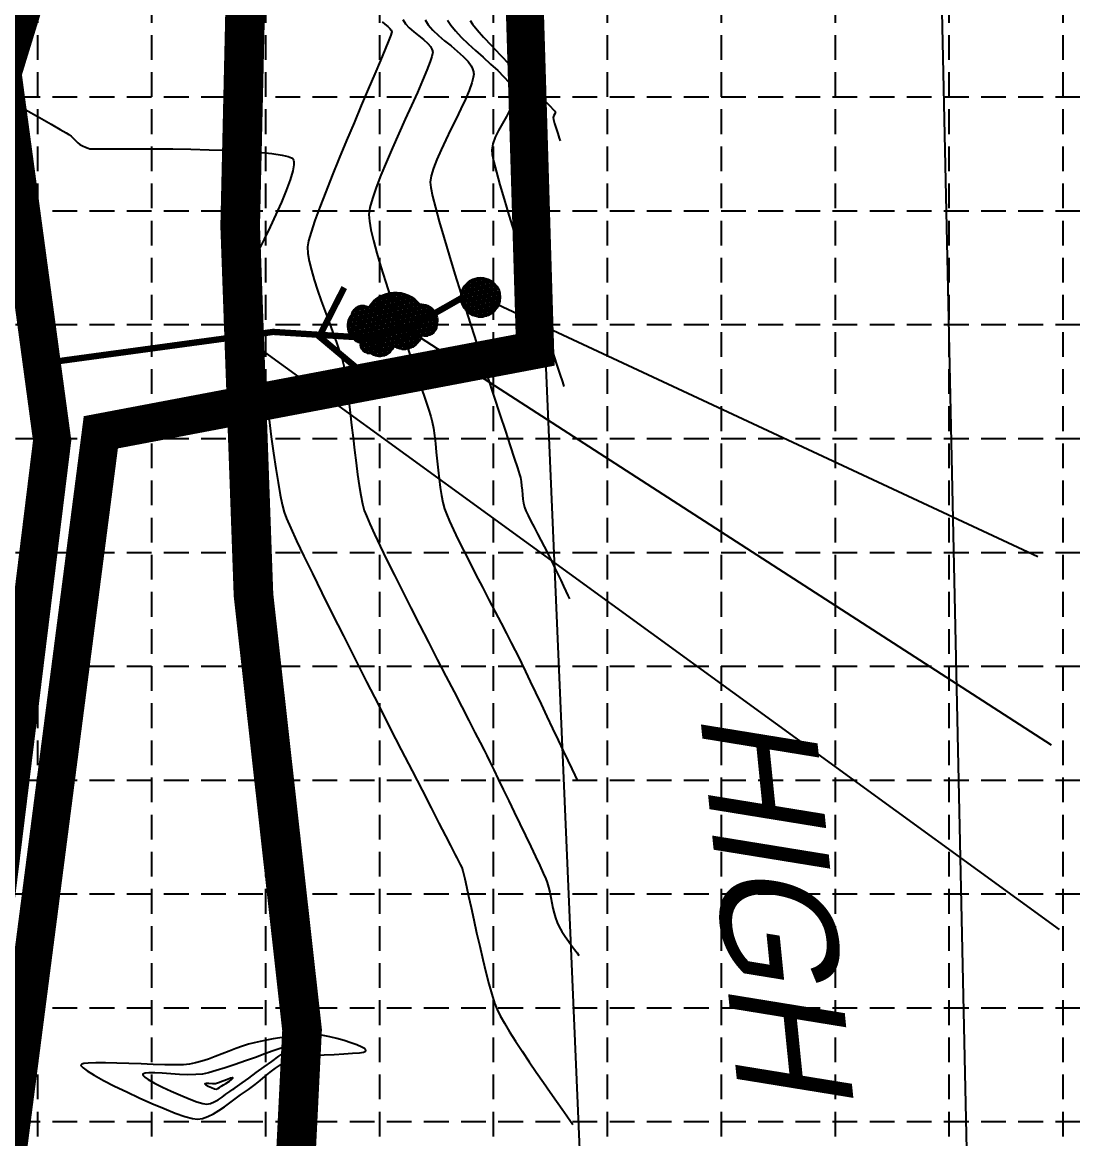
# Model space of a CAD drawing. Header units: feet. Extents: x 2414608 to 4831854, y 6980761 to 13962729.
# Drawn here: x 2415985.1 to 2416303.2, y 6981447.2 to 6981785.4 of the extents above; entities that cross this region are included whole.
import ezdxf

# ---------------------------------------------------------------- set-up
doc = ezdxf.new("R2010")
doc.units = ezdxf.units.FT
doc.header["$LTSCALE"] = 40
doc.header["$MEASUREMENT"] = 0
for name, pattern in [('DASHED2', [0.375, 0.25, -0.125]), ('HIDDEN', [0.375, 0.25, -0.125]), ('PL', [1.25, 0.625, -0.125, 0.125, -0.125, 0.125, -0.125])]:
    doc.linetypes.add(name, pattern=pattern)
for name, color, linetype in [('BATCH PLANT', 250, 'CONTINUOUS'), ('E-CNTR-1', 11, 'CONTINUOUS'), ('E-CNTR-5', 13, 'CONTINUOUS'), ('GRID', 254, 'HIDDEN'), ('LIMITS OF DISTURBANCE', 1, 'DASHED2'), ('PL', 7, 'CONTINUOUS'), ('PL-OFF', 3, 'PL'), ('PL-T', 5, 'CONTINUOUS'), ('SILT FENCE', 200, 'CONTINUOUS'), ('WATER', 5, 'CONTINUOUS')]:
    doc.layers.add(name, color=color, linetype=linetype)
doc.styles.add('U300', font='UNIV.SHX', dxfattribs={"oblique": 15, "height": 12})
pattern_1 = [(0, (-2222805.00527251, -6422454.710558138), (0.96, 0.2399999999999999), [3.84, -1.92]), (90, (-2222805.00527251, -6422454.710558138), (-0.2400000000000001, -0.9599999999999997), [3.839999999999999, -1.919999999999999])]

msp = doc.modelspace()

# ---------------------------------------------------------------- hatches: boundary and pattern name
at = {"layer": 'BATCH PLANT'}
h = msp.add_hatch(dxfattribs=at)
h.set_pattern_fill('HOUND', color=256, scale=3.84, style=0)
h.set_pattern_definition(pattern_1)
edge = h.paths.add_edge_path()
edge.add_arc((2416123.90625707, 6981702.138717772), 5.951821257545675, 0, 360)
h = msp.add_hatch(dxfattribs=at)
h.set_pattern_fill('HOUND', color=43, scale=3.84, style=0)
h.set_pattern_definition(pattern_1)
edge = h.paths.add_edge_path()
edge.add_arc((2416088.194839795, 6981696.26385293), 3.404084258571195, 57.36829823025079, 167.3682981502944, ccw=False)
edge.add_arc((2416098.084869886, 6981694.168615522), 9.460189051587841, 38.364471580994916, 148.3644714860659, ccw=False)
edge.add_arc((2416105.85191997, 6981695.051075051), 5.001345559550447, -15.99261252952698, 94.0073873692939, ccw=False)
edge.add_arc((2416107.322930211, 6981693.750344693), 3.337662486434099, 248.6745053254256, 358.67450522354125, ccw=False)
edge.add_arc((2416100.694299582, 6981691.947565677), 5.570189936059434, 236.4363408003558, 346.4363407029116, ccw=False)
edge.add_arc((2416093.382923263, 6981688.68777931), 4.451675920845313, 231.9180548729114, 341.9180547777924, ccw=False)
edge.add_arc((2416090.181821352, 6981687.761814889), 2.617986761635337, 170.0167473810025, 280.01674729512877, ccw=False)
edge.add_arc((2416089.316633666, 6981693.567867054), 5.61969103285752, 142.2509038546828, 252.25090375459672, ccw=False)

# ---------------------------------------------------------------- linework, layer by layer
for p, q in [((2416292.638153585, 6981623.515381626), (2416126.059344569, 6981701.261350437)), ((2416296.809405479, 6981566.441976047), (2416101.145615384, 6981692.759230005)), ((2416299.239998937, 6981510.570886885), (2416051.92586805, 6981690.330052739))]:
    msp.add_line(p, q, dxfattribs=at)
at = {"layer": 'BATCH PLANT', "const_width": 1.92}
msp.add_lwpolyline([(2416118.229236609, 6981701.936611186), (2416104.270071232, 6981693.995295021), (2416091.814195444, 6981689.702689736), (2416061.104009328, 6981691.63436091), (2415996.231677979, 6981682.795392157)], dxfattribs=at)
at = {"layer": 'BATCH PLANT', "color": 43}
msp.add_lwpolyline([(2416084.873148286, 6981697.008268915, -0.52056705), (2416090.030447405, 6981699.13061667, -0.52056705), (2416105.50240047, 6981700.04019256, -0.52056705), (2416110.659699589, 6981693.673137268, -0.52056705), (2416106.109136628, 6981690.641213623, -0.52056705), (2416097.614746862, 6981687.306081973, -0.52056705), (2416090.637183563, 6981685.183734219, -0.52056705), (2416087.603474922, 6981688.215669896, -0.52056705)], format="xyb", close=True, dxfattribs=at)
at = {"layer": 'BATCH PLANT'}
msp.add_circle((2416123.90625707, 6981702.138717772), 5.951821257545675, dxfattribs=at)
at = {"layer": 'E-CNTR-1', "color": 43, "flags": 128}
for points, elevation in [([(2416100.320035705, 6981786.309309768), (2416101.136387087, 6981785.005156254), (2416102.311630877, 6981783.76238762), (2416103.711729623, 6981782.56264993), (2416105.202645878, 6981781.387589252), (2416106.650342186, 6981780.218851645), (2416107.9207811, 6981779.038083185), (2416108.719433741, 6981778.072472351), (2416109.146395851, 6981777.329849599), (2416109.333034969, 6981776.823796424), (2416109.393736941, 6981776.567037938), (2416109.409311955, 6981776.411617603), (2416109.377860314, 6981775.99673343), (2416109.182612659, 6981775.127477169), (2416108.669499888, 6981773.544433334), (2416107.672455082, 6981770.963215447), (2416106.34583692, 6981767.815151079), (2416104.75992853, 6981764.21006317), (2416102.985013035, 6981760.257774657), (2416101.091373561, 6981756.068108467), (2416099.149293233, 6981751.750887545), (2416097.229055175, 6981747.415934821), (2416095.40094251, 6981743.173073228), (2416093.735238368, 6981739.132125705), (2416092.302225869, 6981735.402915185), (2416091.17218814, 6981732.095264607), (2416090.415408306, 6981729.318996901), (2416090.102169492, 6981727.183935004), (2416090.225809701, 6981725.231696665), (2416090.68832212, 6981722.577015336), (2416091.44698697, 6981719.316864448), (2416092.459084476, 6981715.548217434), (2416093.681894863, 6981711.368047723), (2416095.072698356, 6981706.873328751), (2416096.588775175, 6981702.161033943), (2416098.187405547, 6981697.328136741), (2416099.825869696, 6981692.47161057), (2416101.461447846, 6981687.688428863), (2416103.05142022, 6981683.075565057), (2416104.553067042, 6981678.729992578), (2416105.923668538, 6981674.74868486), (2416107.120504928, 6981671.228615337), (2416108.10085644, 6981668.26675744), (2416108.822003297, 6981665.960084599), (2416109.241225721, 6981664.405570249), (2416109.608264303, 6981662.469567286), (2416109.932472202, 6981660.24725615), (2416110.226218068, 6981657.803397828), (2416110.501870541, 6981655.202753305), (2416110.771798267, 6981652.510083569), (2416111.048369892, 6981649.790149616), (2416111.343954061, 6981647.107712427), (2416111.670919416, 6981644.527532994), (2416112.041634602, 6981642.114372302), (2416112.468468264, 6981639.93299134), (2416112.963789048, 6981638.048151097), (2416113.543797186, 6981636.475960465), (2416114.468073738, 6981634.33174982), (2416115.687108797, 6981631.701098714), (2416117.151392456, 6981628.669586679), (2416118.81141481, 6981625.322793262), (2416120.617665958, 6981621.746298001), (2416122.520635987, 6981618.02568044), (2416124.470814998, 6981614.246520119), (2416126.418693082, 6981610.494396579), (2416128.314760335, 6981606.854889361), (2416130.109506852, 6981603.413578006), (2416131.753422727, 6981600.256042054), (2416133.196998054, 6981597.467861053), (2416134.390722929, 6981595.134614532), (2416135.285087444, 6981593.341882044), (2416136.270455292, 6981591.306619494), (2416137.511193333, 6981588.722886559), (2416138.954879981, 6981585.702403494), (2416140.549093648, 6981582.356890567), (2416142.241412745, 6981578.798068043), (2416143.979415685, 6981575.137656184), (2416145.710680882, 6981571.487375259), (2416147.382786745, 6981567.958945532), (2416148.943311686, 6981564.664087264), (2416150.33983412, 6981561.714520724), (2416151.519932458, 6981559.221966173), (2416152.43118511, 6981557.29814388), (2416153.021170491, 6981556.054774107)], 971.52), ([(2416107.13084973, 6981786.216548734), (2416108.071322709, 6981784.651756238), (2416109.441476639, 6981783.069975864), (2416111.123871494, 6981781.47692048), (2416113.001067258, 6981779.878302946), (2416114.955623914, 6981778.279836125), (2416116.870101438, 6981776.687232879), (2416118.627059813, 6981775.106206067), (2416120.109059022, 6981773.542468557), (2416121.017768096, 6981772.307765887), (2416121.498320717, 6981771.39315935), (2416121.708891956, 6981770.789545525), (2416121.778419862, 6981770.489712879), (2416121.81202933, 6981770.24819715), (2416121.819034787, 6981769.698743062), (2416121.688247984, 6981768.718363179), (2416121.275983341, 6981767.147220884), (2416120.433774078, 6981764.818203844), (2416119.300223203, 6981762.160204101), (2416117.952320006, 6981759.25537014), (2416116.467053778, 6981756.185850447), (2416114.921413809, 6981753.033793513), (2416113.392389392, 6981749.881347829), (2416111.956969816, 6981746.810661881), (2416110.692144372, 6981743.903884166), (2416109.674902354, 6981741.243163159), (2416108.982233048, 6981738.910647361), (2416108.691125748, 6981736.988485255), (2416108.846743663, 6981735.367756864), (2416109.370855202, 6981732.776498458), (2416110.223253829, 6981729.326375472), (2416111.363732995, 6981725.129053325), (2416112.752086162, 6981720.296197447), (2416114.348106786, 6981714.939473265), (2416116.111588327, 6981709.170546204), (2416118.00232424, 6981703.101081686), (2416119.980107985, 6981696.842745148), (2416122.004733019, 6981690.507202009), (2416124.035992802, 6981684.206117697), (2416126.033680788, 6981678.051157637), (2416127.957590437, 6981672.153987261), (2416129.767515209, 6981666.626271988), (2416131.423248556, 6981661.579677248), (2416132.884583941, 6981657.125868469), (2416134.111314822, 6981653.376511075), (2416135.063234653, 6981650.443270492), (2416135.700136894, 6981648.437812149), (2416135.981815005, 6981647.471801469), (2416136.198842073, 6981646.257241563), (2416136.352333881, 6981644.971478522), (2416136.473025157, 6981643.645115625), (2416136.591650629, 6981642.308756145), (2416136.738945027, 6981640.993003355), (2416136.945643077, 6981639.728460531), (2416137.24247951, 6981638.54573095), (2416137.655436983, 6981637.459706284), (2416138.308433842, 6981636.020310594), (2416139.144341312, 6981634.315110298), (2416140.106030623, 6981632.431671822), (2416141.136373, 6981630.457561592), (2416142.178239674, 6981628.480346023), (2416143.174501872, 6981626.587591546), (2416144.06803082, 6981624.866864579), (2416144.801697747, 6981623.405731547), (2416145.568180864, 6981621.822054442), (2416146.412224118, 6981620.060609757), (2416147.292807214, 6981618.211030447), (2416148.168909862, 6981616.362949456), (2416148.999511767, 6981614.605999747), (2416149.743592637, 6981613.029814262), (2416150.360132179, 6981611.724025963), (2416150.808110102, 6981610.778267794)], 973.44), ([(2416113.941663752, 6981786.123787696), (2416114.861921042, 6981784.564474302), (2416116.269146825, 6981782.821442126), (2416118.058970333, 6981780.936172089), (2416120.127020796, 6981778.950145091), (2416122.368927448, 6981776.904842045), (2416124.68031952, 6981774.841743863), (2416126.956826246, 6981772.802331453), (2416129.094076855, 6981770.828085723), (2416130.987700582, 6981768.960487586), (2416132.533326657, 6981767.24101795), (2416133.449132053, 6981765.999969932), (2416133.913845166, 6981765.161595994), (2416134.10534802, 6981764.651663491), (2416134.163102783, 6981764.41238782), (2416134.210295642, 6981764.09622935), (2416134.233592968, 6981763.439040362), (2416134.106459175, 6981762.39628839), (2416133.678193891, 6981760.914203851), (2416132.82085556, 6981758.945414938), (2416131.727385765, 6981756.888068521), (2416130.528127857, 6981754.785594927), (2416129.353425181, 6981752.681424495), (2416128.33362108, 6981750.61898756), (2416127.599058907, 6981748.641714452), (2416127.280082006, 6981746.793035508), (2416127.430449728, 6981745.411364632), (2416127.922252787, 6981743.112643459), (2416128.714936299, 6981740.011451525), (2416129.76794538, 6981736.222368377), (2416131.040725144, 6981731.859973561), (2416132.492720709, 6981727.038846623), (2416134.083377188, 6981721.873567101), (2416135.772139698, 6981716.478714543), (2416137.518453354, 6981710.968868493), (2416139.281763273, 6981705.458608493), (2416141.02151457, 6981700.062514091), (2416142.697152359, 6981694.895164829), (2416144.268121757, 6981690.071140249), (2416145.693867881, 6981685.705019902), (2416146.933835844, 6981681.911383322), (2416147.947470762, 6981678.804810062), (2416148.694217753, 6981676.499879662), (2416149.13352193, 6981675.111171668)], 975.36), ([(2416120.752477776, 6981786.03102666), (2416121.47816097, 6981784.909583492), (2416122.882721586, 6981783.181057074), (2416124.838219022, 6981780.965151214), (2416127.216712674, 6981778.381569731), (2416129.890261937, 6981775.550016445), (2416132.730926211, 6981772.59019516), (2416135.61076489, 6981769.621809697), (2416138.401837371, 6981766.76456387), (2416140.976203052, 6981764.138161488), (2416143.20592133, 6981761.862306374), (2416144.963051599, 6981760.056702339), (2416145.942516363, 6981759.03124085), (2416146.385487214, 6981758.546794563), (2416146.526577899, 6981758.373742369), (2416146.547785703, 6981758.335062763), (2416146.555442303, 6981758.235739575), (2416146.514568311, 6981758.021767689), (2416146.354680604, 6981757.672809064), (2416146.074782643, 6981757.184139134), (2416145.869038262, 6981756.597585761), (2416145.998139773, 6981755.960234887), (2416146.344015557, 6981754.765834318), (2416146.813104868, 6981753.269942516), (2416147.311846958, 6981751.728117935), (2416147.746681082, 6981750.395919031), (2416148.024046493, 6981749.52890426)], 977.2800000000001), ([(2415985.230037531, 6981759.457677787), (2415985.979195218, 6981759.034895398), (2415990.272326969, 6981756.604755726), (2415993.860323364, 6981754.566279333), (2415996.622883713, 6981752.988419758), (2415998.439707328, 6981751.940130534), (2415999.190493518, 6981751.490365201), (2415999.882991589, 6981750.919489066), (2416000.59022725, 6981750.237985414), (2416001.28221931, 6981749.538826181), (2416001.928986575, 6981748.914983304), (2416002.500547852, 6981748.459428729), (2416003.303886535, 6981748.019216418), (2416004.247344688, 6981747.59797619), (2416005.095952546, 6981747.268228943), (2416005.614740346, 6981747.10249556), (2416006.012670349, 6981747.065337582), (2416006.43975337, 6981747.077066123), (2416006.848146987, 6981747.084273612), (2416007.560053175, 6981747.090367966), (2416009.443013994, 6981747.10795627), (2416012.333387381, 6981747.128765127), (2416016.067531275, 6981747.144521149), (2416020.48180361, 6981747.146950933), (2416025.41256233, 6981747.127781089), (2416030.69616537, 6981747.078738223), (2416036.168970668, 6981746.99154894), (2416041.667336162, 6981746.857939845), (2416047.027619791, 6981746.669637543), (2416052.086179493, 6981746.41836864), (2416056.679373204, 6981746.095859742), (2416060.643558865, 6981745.693837455), (2416063.815094413, 6981745.204028382), (2416065.671647304, 6981744.743414919), (2416066.612017503, 6981744.355061343), (2416067.004034652, 6981744.074740684), (2416067.125646921, 6981743.92795631), (2416067.230478803, 6981743.726587048), (2416067.361381488, 6981743.219551851), (2416067.372554675, 6981742.215372526), (2416067.074602535, 6981740.469619693), (2416066.269699262, 6981737.736258235), (2416065.075451378, 6981734.523603102), (2416063.589540974, 6981730.97428062), (2416061.909650128, 6981727.230917103), (2416060.133460928, 6981723.43613887), (2416058.358655456, 6981719.732572254), (2416056.682915798, 6981716.262843562), (2416055.203924038, 6981713.16957912), (2416054.019362258, 6981710.595405249), (2416053.226912543, 6981708.68294827), (2416052.924256979, 6981707.574834501), (2416053.012744468, 6981706.315617388), (2416053.324648748, 6981704.997665688), (2416053.789244823, 6981703.642299952), (2416054.335807697, 6981702.27084074), (2416054.893612374, 6981700.904608605), (2416055.391933859, 6981699.564924108), (2416055.760047157, 6981698.273107809), (2416055.931833581, 6981697.206070129), (2416056.196447952, 6981695.191010637), (2416056.544530313, 6981692.352242025), (2416056.966720711, 6981688.814076972), (2416057.453659186, 6981684.700828168), (2416057.995985785, 6981680.136808293), (2416058.584340548, 6981675.246330034), (2416059.209363522, 6981670.153706076), (2416059.86169475, 6981664.983249103), (2416060.531974275, 6981659.859271801), (2416061.210842142, 6981654.906086853), (2416061.888938393, 6981650.248006942), (2416062.556903074, 6981646.009344756), (2416063.205376227, 6981642.314412979), (2416063.824997897, 6981639.287524294), (2416064.406408126, 6981637.052991391), (2416065.129567726, 6981635.137019777), (2416066.406988075, 6981632.202589611), (2416068.178717559, 6981628.362688037), (2416070.384804558, 6981623.730302184), (2416072.965297457, 6981618.418419196), (2416075.860244638, 6981612.540026201), (2416079.009694485, 6981606.208110339), (2416082.353695382, 6981599.535658746), (2416085.832295711, 6981592.635658549), (2416089.385543856, 6981585.621096899), (2416092.953488199, 6981578.604960918), (2416096.476177123, 6981571.700237747), (2416099.893659012, 6981565.019914526), (2416103.14598225, 6981558.676978381), (2416106.173195218, 6981552.784416451), (2416108.9153463, 6981547.45521588), (2416111.312483881, 6981542.802363792), (2416113.304656342, 6981538.938847329), (2416114.831912066, 6981535.977653625), (2416115.834299439, 6981534.031769818), (2416116.251866839, 6981533.214183038), (2416116.722183085, 6981532.277564987), (2416117.225636421, 6981531.296542283), (2416117.726170414, 6981530.295585943), (2416118.18772862, 6981529.299166998), (2416118.574254606, 6981528.331756458), (2416118.781961916, 6981527.535221206), (2416119.151093193, 6981525.903120866), (2416119.661724321, 6981523.55948213), (2416120.293931177, 6981520.628331702), (2416121.027789645, 6981517.233696274), (2416121.843375606, 6981513.499602547), (2416122.720764936, 6981509.550077218), (2416123.64003352, 6981505.50914698), (2416124.581257235, 6981501.500838535), (2416125.524511963, 6981497.649178582), (2416126.449873583, 6981494.078193816), (2416127.337417979, 6981490.911910933), (2416128.167221027, 6981488.27435663), (2416128.919358612, 6981486.289557608), (2416129.830950951, 6981484.436584999), (2416131.109887091, 6981482.16521455), (2416132.692396136, 6981479.555529861), (2416134.514707198, 6981476.687614532), (2416136.513049379, 6981473.641552179), (2416138.623651793, 6981470.4974264), (2416140.782743544, 6981467.335320802), (2416142.926553742, 6981464.235318989), (2416144.991311493, 6981461.277504564), (2416146.913245908, 6981458.541961137), (2416148.628586092, 6981456.108772308), (2416150.073561156, 6981454.058021681), (2416151.184400206, 6981452.469792866), (2416151.89733235, 6981451.424169464)], 967.6800000000001)]:
    msp.add_lwpolyline(points, dxfattribs=dict(at, elevation=elevation))
for points, elevation in [([(2416052.696730094, 6981461.433281021), (2416052.989672018, 6981461.624541851), (2416053.577836934, 6981462.026428068), (2416054.465634799, 6981462.672050202), (2416055.659300126, 6981463.59702759), (2416057.166435472, 6981464.822632616), (2416058.689113591, 6981466.081630092), (2416060.226066398, 6981467.327198474), (2416061.776025804, 6981468.512516234), (2416063.337723726, 6981469.590761831), (2416064.909892079, 6981470.515113732), (2416066.491262776, 6981471.238750397), (2416068.278749328, 6981471.718425663), (2416070.664420027, 6981472.080763488), (2416073.464074209, 6981472.351445956), (2416076.493511207, 6981472.556155147), (2416079.568530359, 6981472.720573156), (2416082.504930999, 6981472.870382058), (2416085.118512461, 6981473.031263941), (2416087.225074082, 6981473.228900885), (2416088.421486247, 6981473.430732453), (2416088.971748954, 6981473.616239808), (2416089.151226479, 6981473.759247365), (2416089.180335142, 6981473.837168312), (2416089.174359621, 6981473.9286925), (2416089.07525475, 6981474.125625107), (2416088.724270323, 6981474.45152091), (2416087.922174648, 6981474.931177909), (2416086.475926885, 6981475.577996308), (2416084.657761294, 6981476.244538557), (2416082.597323263, 6981476.895690737), (2416080.424258179, 6981477.496338942), (2416078.26821143, 6981478.011369258), (2416076.258828407, 6981478.405667773), (2416074.525754493, 6981478.644120568), (2416073.007345329, 6981478.718623805), (2416071.276323947, 6981478.683957349), (2416069.379398099, 6981478.554685259), (2416067.363275532, 6981478.345371593), (2416065.274663995, 6981478.070580419), (2416063.160271237, 6981477.744875795), (2416061.066805006, 6981477.382821785), (2416059.040973054, 6981476.998982447), (2416057.129483126, 6981476.607921844), (2416055.379042975, 6981476.224204037), (2416053.644703009, 6981475.763815301), (2416051.772314027, 6981475.158665022), (2416049.794784363, 6981474.447201923), (2416047.745022351, 6981473.667874728), (2416045.655936323, 6981472.859132165), (2416043.560434611, 6981472.059422957), (2416041.491425548, 6981471.307195827), (2416039.481817469, 6981470.640899502), (2416037.564518704, 6981470.098982709), (2416035.772437587, 6981469.719894169), (2416033.930109326, 6981469.552516727), (2416031.376821706, 6981469.506202983), (2416028.276863352, 6981469.552535381), (2416024.794522888, 6981469.663096363), (2416021.094088941, 6981469.809468378), (2416017.339850133, 6981469.963233871), (2416013.69609509, 6981470.095975282), (2416010.327112438, 6981470.179275065), (2416007.3971908, 6981470.184715653), (2416005.070618803, 6981470.083879499), (2416003.754174902, 6981469.907594722), (2416003.139850944, 6981469.710056925), (2416002.927639591, 6981469.543848189), (2416002.884678227, 6981469.449706734), (2416002.887204367, 6981469.350387033), (2416003.021343114, 6981469.10004081), (2416003.526284941, 6981468.604288558), (2416004.713359405, 6981467.744146439), (2416006.909087765, 6981466.403128712), (2416009.748158406, 6981464.836998816), (2416013.072384155, 6981463.121041408), (2416016.723577838, 6981461.330541135), (2416020.543552281, 6981459.540782667), (2416024.37412031, 6981457.827050651), (2416028.057094754, 6981456.264629756), (2416031.434288435, 6981454.928804631), (2416034.34751418, 6981453.894859937), (2416036.638584816, 6981453.238080328), (2416038.14931317, 6981453.033750468), (2416039.722424342, 6981453.28266577), (2416041.34568356, 6981453.851220743), (2416043.002234716, 6981454.675751872), (2416044.675221694, 6981455.69259564), (2416046.347788388, 6981456.838088536), (2416048.003078686, 6981458.048567032), (2416049.624236476, 6981459.260367625), (2416051.194405649, 6981460.409826795)], 973.44), ([(2416048.987174002, 6981462.211524447), (2416049.145947577, 6981462.315120483), (2416049.544643314, 6981462.583887442), (2416050.327142463, 6981463.127004338), (2416051.663227046, 6981464.073312771), (2416053.69333205, 6981465.529404623), (2416055.980201181, 6981467.180397529), (2416058.370368291, 6981468.909868425), (2416060.710367236, 6981470.601394256), (2416062.846731866, 6981472.138551959), (2416064.625996039, 6981473.404918478), (2416065.894693604, 6981474.284070751), (2416066.499358419, 6981474.65958572), (2416067.216060542, 6981474.800439597), (2416068.074322413, 6981474.847882175), (2416068.797575213, 6981474.8758996), (2416069.109250121, 6981474.958478034), (2416068.799327849, 6981475.170135406), (2416068.102632031, 6981475.385093425), (2416067.423554566, 6981475.511414909), (2416066.947699586, 6981475.510945721), (2416066.372676276, 6981475.448448997), (2416065.772487368, 6981475.347845336), (2416065.221135591, 6981475.233055355), (2416064.596307296, 6981475.021574342), (2416063.186223488, 6981474.51150602), (2416061.139559625, 6981473.765147459), (2416058.604991172, 6981472.844795709), (2416055.731193589, 6981471.812747841), (2416052.66684234, 6981470.731300914), (2416049.560612885, 6981469.662751986), (2416046.56118069, 6981468.669398121), (2416043.817221215, 6981467.813536378), (2416041.477409923, 6981467.157463822), (2416039.690422275, 6981466.76347751), (2416037.670344166, 6981466.572307697), (2416035.286368845, 6981466.553903239), (2416032.695821241, 6981466.652937445), (2416030.056026286, 6981466.814083619), (2416027.524308912, 6981466.982015074), (2416025.257994051, 6981467.101405108), (2416023.414406633, 6981467.116927027), (2416022.349622812, 6981467.017379986), (2416021.843113024, 6981466.858817263), (2416021.66340362, 6981466.706516034), (2416021.624713854, 6981466.615059757), (2416021.626504064, 6981466.520599174), (2416021.749638377, 6981466.289541899), (2416022.210139568, 6981465.847706888), (2416023.274329267, 6981465.109050499), (2416025.189572925, 6981464.005939992), (2416027.575273747, 6981462.781549677), (2416030.239056631, 6981461.519972634), (2416032.988546477, 6981460.305301936), (2416035.631368183, 6981459.221630671), (2416037.975146645, 6981458.353051918), (2416039.827506764, 6981457.783658757), (2416040.996073436, 6981457.59754427), (2416042.112564974, 6981457.807122637), (2416043.270220237, 6981458.290432691), (2416044.449359841, 6981458.97314775), (2416045.630304404, 6981459.780941135), (2416046.79337454, 6981460.639486169), (2416047.918890868, 6981461.474456166)], 975.36), ([(2416045.277617908, 6981462.989767877), (2416045.343163422, 6981463.030969449), (2416045.548477105, 6981463.156686148), (2416046.004884908, 6981463.434518678), (2416046.78657738, 6981463.918302089), (2416047.819251608, 6981464.59102655), (2416048.496817265, 6981465.084664971), (2416048.814389315, 6981465.375637518), (2416048.898221713, 6981465.512851736), (2416048.894349349, 6981465.560623316), (2416048.855405494, 6981465.590222254), (2416048.674286349, 6981465.590495506), (2416048.185511762, 6981465.466768319), (2416047.243318273, 6981465.134964818), (2416045.844607232, 6981464.591131498), (2416044.519129273, 6981464.084123233), (2416043.608406961, 6981463.807060852), (2416042.697067024, 6981463.780154824), (2416041.644741884, 6981463.855235548), (2416040.76333491, 6981463.899566908), (2416040.364749481, 6981463.780412776), (2416040.65541609, 6981463.484588214), (2416041.42695127, 6981463.063512658), (2416042.400961566, 6981462.628441911), (2416043.299053527, 6981462.290631783), (2416043.842833702, 6981462.161338072), (2416044.321468173, 6981462.323285563), (2416044.814691951, 6981462.655939942)], 977.2800000000001)]:
    msp.add_lwpolyline(points, close=True, dxfattribs=dict(at, elevation=elevation))
at = {"layer": 'E-CNTR-5', "color": 7, "elevation": 969.5999999999999, "flags": 128}
msp.add_lwpolyline([(2416094.082778375, 6981785.609045236), (2416094.931302364, 6981784.865758591), (2416095.843031241, 6981784.143213953), (2416096.475617522, 6981783.560626552), (2416096.822440253, 6981783.111287883), (2416096.967473925, 6981782.802345277), (2416097.00905402, 6981782.644362995), (2416097.007406234, 6981782.574802889), (2416096.94203182, 6981782.302434476), (2416096.696231295, 6981781.576012366), (2416096.113600913, 6981780.056796046), (2416095.020407261, 6981777.364302934), (2416093.579771037, 6981773.90879255), (2416091.853843861, 6981769.817356762), (2416089.904777351, 6981765.217087434), (2416087.79472313, 6981760.235076429), (2416085.585832817, 6981754.99841562), (2416083.340258036, 6981749.634196864), (2416081.120150401, 6981744.269512036), (2416078.987661537, 6981739.031452991), (2416077.004943062, 6981734.047111601), (2416075.234146595, 6981729.44357973), (2416073.737423759, 6981725.347949243), (2416072.576926174, 6981721.887312009), (2416071.814805459, 6981719.18875989), (2416071.513213235, 6981717.379384751), (2416071.613799407, 6981715.425535359), (2416072.015703179, 6981713.070730306), (2416072.670592489, 6981710.387118324), (2416073.530135276, 6981707.446848148), (2416074.545999475, 6981704.322068512), (2416075.669853026, 6981701.08492815), (2416076.853363864, 6981697.8075758), (2416078.048199927, 6981694.562160193), (2416079.206029154, 6981691.420830065), (2416080.278519481, 6981688.455734151), (2416081.217338846, 6981685.739021184), (2416081.974155187, 6981683.342839897), (2416082.500636439, 6981681.339339029), (2416082.871362302, 6981679.388557377), (2416083.25008044, 6981676.90613248), (2416083.637524376, 6981673.979706398), (2416084.034427636, 6981670.696921194), (2416084.441523746, 6981667.145418928), (2416084.85954623, 6981663.412841668), (2416085.289228613, 6981659.586831475), (2416085.731304421, 6981655.755030407), (2416086.186507178, 6981652.005080533), (2416086.65557041, 6981648.424623915), (2416087.139227643, 6981645.101302613), (2416087.6382124, 6981642.122758693), (2416088.153258206, 6981639.576634212), (2416088.685098587, 6981637.550571244), (2416089.310753827, 6981635.866186612), (2416090.358854674, 6981633.431718409), (2416091.780853896, 6981630.33591282), (2416093.528204255, 6981626.667516036), (2416095.55235852, 6981622.515274258), (2416097.804769456, 6981617.967933679), (2416100.236889829, 6981613.114240481), (2416102.800172404, 6981608.042940866), (2416105.446069948, 6981602.842781021), (2416108.126035226, 6981597.60250715), (2416110.791521003, 6981592.410865431), (2416113.393980048, 6981587.356602063), (2416115.884865124, 6981582.528463243), (2416118.215628997, 6981578.015195157), (2416120.337724435, 6981573.905544004), (2416122.202604203, 6981570.288255972), (2416123.761721066, 6981567.252077257), (2416124.966527789, 6981564.885754047), (2416125.768477142, 6981563.278032541), (2416126.701063384, 6981561.364950996), (2416127.88115855, 6981558.943004018), (2416129.261358759, 6981556.107152393), (2416130.794260132, 6981552.952356907), (2416132.432458791, 6981549.573578338), (2416134.128550855, 6981546.065777481), (2416135.835132446, 6981542.523915119), (2416137.504799682, 6981539.042952033), (2416139.090148687, 6981535.717849013), (2416140.54377558, 6981532.643566844), (2416141.818276479, 6981529.91506631), (2416142.866247509, 6981527.627308196), (2416143.640284787, 6981525.875253288), (2416144.092984436, 6981524.753862373), (2416144.530288237, 6981523.336287458), (2416144.893682145, 6981521.818834259), (2416145.210595015, 6981520.238782131), (2416145.508455697, 6981518.633410426), (2416145.814693039, 6981517.0399985), (2416146.156735896, 6981515.49582571), (2416146.562013117, 6981514.038171411), (2416147.057953554, 6981512.704314958), (2416147.720365492, 6981511.374306953), (2416148.562257932, 6981509.944364216), (2416149.516860809, 6981508.476015436), (2416150.517404048, 6981507.030789287), (2416151.49711758, 6981505.670214458), (2416152.389231334, 6981504.455819633), (2416153.126975238, 6981503.449133491), (2416153.643579226, 6981502.711684718)], dxfattribs=at)
at = {"layer": 'GRID', "color": 8, "linetype": 'HIDDEN', "ltscale": 0.75}
for p, q in [((2415989.763089441, 6982107.843098451), (2415989.763089441, 6980900.190724977)), ((2416024.263089432, 6982107.843098451), (2416024.263089432, 6980900.190724977)), ((2416058.763089424, 6982107.843098451), (2416058.763089424, 6980900.190724977)), ((2416093.263089415, 6982107.843098451), (2416093.263089415, 6980900.190724977)), ((2416127.763089407, 6982107.843098451), (2416127.763089407, 6980900.190724977)), ((2416162.263089398, 6982107.843098451), (2416162.263089398, 6980900.190724977)), ((2416196.76308939, 6982107.843098451), (2416196.76308939, 6980900.190724977)), ((2416231.263089381, 6982107.843098451), (2416231.263089381, 6980900.190724977)), ((2416265.763089372, 6982107.843098451), (2416265.763089372, 6980900.190724977)), ((2416300.263089363, 6982107.843098451), (2416300.263089363, 6980900.190724977)), ((2414644.263089777, 6981762.843098654), (2416783.263089243, 6981762.843098654)), ((2414644.263089777, 6981728.343098674), (2416783.263089243, 6981728.343098674)), ((2414644.263089777, 6981693.843098694), (2416783.263089243, 6981693.843098694)), ((2414644.263089777, 6981659.343098715), (2416783.263089243, 6981659.343098715)), ((2414644.263089777, 6981624.843098735), (2416783.263089243, 6981624.843098735)), ((2414644.263089777, 6981590.343098755), (2416783.263089243, 6981590.343098755)), ((2414644.263089777, 6981555.843098775), (2416783.263089243, 6981555.843098775)), ((2414644.263089777, 6981521.343098796), (2416783.263089243, 6981521.343098796)), ((2414644.263089777, 6981486.843098816), (2416783.263089243, 6981486.843098816)), ((2414644.263089777, 6981452.343098836), (2416783.263089243, 6981452.343098836))]:
    msp.add_line(p, q, dxfattribs=at)
at = {"layer": 'LIMITS OF DISTURBANCE', "ltscale": 1.5, "const_width": 11.52}
msp.add_lwpolyline([(2416130.333571424, 6982019.742528194), (2416140.440938473, 6981686.151831746), (2416008.899882175, 6981661.219052257), (2415965.946622194, 6981329.207621821), (2415873.083457023, 6981166.792577116), (2415838.022613625, 6981151.862954699), (2415672.548564111, 6981206.988554745), (2415407.002740063, 6981355.262118129), (2415384.473311563, 6981419.674237875), (2415483.433697426, 6981850.462067859), (2415534.904354293, 6981892.010082965), (2415702.906791448, 6981868.042838275), (2415736.827640472, 6981937.515058193), (2415853.626398038, 6981868.268358329), (2415901.137741469, 6981949.385926526), (2415988.241912873, 6981998.847849847), (2416061.488612591, 6982014.675666271)], close=True, dxfattribs=at)
at = {"layer": 'PL', "color": 7, "linetype": 'Continuous'}
msp.add_line((2416138.688969454, 6981797.135338208), (2416157.80373745, 6981353.40569724), dxfattribs=at)
at = {"layer": 'PL-OFF', "color": 7, "linetype": 'Continuous'}
msp.add_line((2416263.456882421, 6981797.343649222), (2416272.896999283, 6981358.363628363), dxfattribs=at)
at = {"layer": 'SILT FENCE'}
for points, const_width in [([(2415986.903015552, 6981795.366137704), (2415979.134909829, 6981770.005178126), (2415994.15326613, 6981658.727539345), (2415954.166420359, 6981333.084427517), (2415861.984722702, 6981175.743018516), (2415835.05525239, 6981165.909181956), (2415676.05876522, 6981221.06009646), (2415416.736951702, 6981364.307115766), (2415398.401642947, 6981423.542200353), (2415496.101316695, 6981844.482092759), (2415540.457565258, 6981878.758012591), (2415708.908167715, 6981852.048588918), (2415745.416509835, 6981916.275494426), (2415852.177590195, 6981855.357563897)], 11.52), ([(2416082.626918167, 6981705.079706686), (2416075.054456513, 6981690.241536358), (2416088.329870379, 6981679.078606561)], 1.92)]:
    msp.add_lwpolyline(points, dxfattribs=dict(at, const_width=const_width))
at = {"layer": 'WATER', "color": 160, "const_width": 12}
msp.add_lwpolyline([(2416055.322805445, 6981907.489596892), (2416051.100550293, 6981723.691645235), (2416055.134552031, 6981611.920182262), (2416069.845211702, 6981480.071192041), (2416067.182770553, 6981426.531119376), (2416068.47365111, 6981339.069211455), (2416070.490651979, 6981288.202861782), (2416070.490651979, 6981112.18003097), (2416048.384322456, 6981001.409163719), (2416001.509222268, 6980950.542814046), (2415957.32345657, 6980900.348995922)], dxfattribs=at)

# ---------------------------------------------------------------- texts
at = {"layer": 'PL-T', "color": 7, "style": 'U300', "oblique": 15}
msp.add_text('HIGH RIVER ROAD', height=34.56, rotation=275.7575602972473, dxfattribs=at).set_placement((2416190.283628175, 6981576.468860068))

doc.saveas('drawing.dxf')
